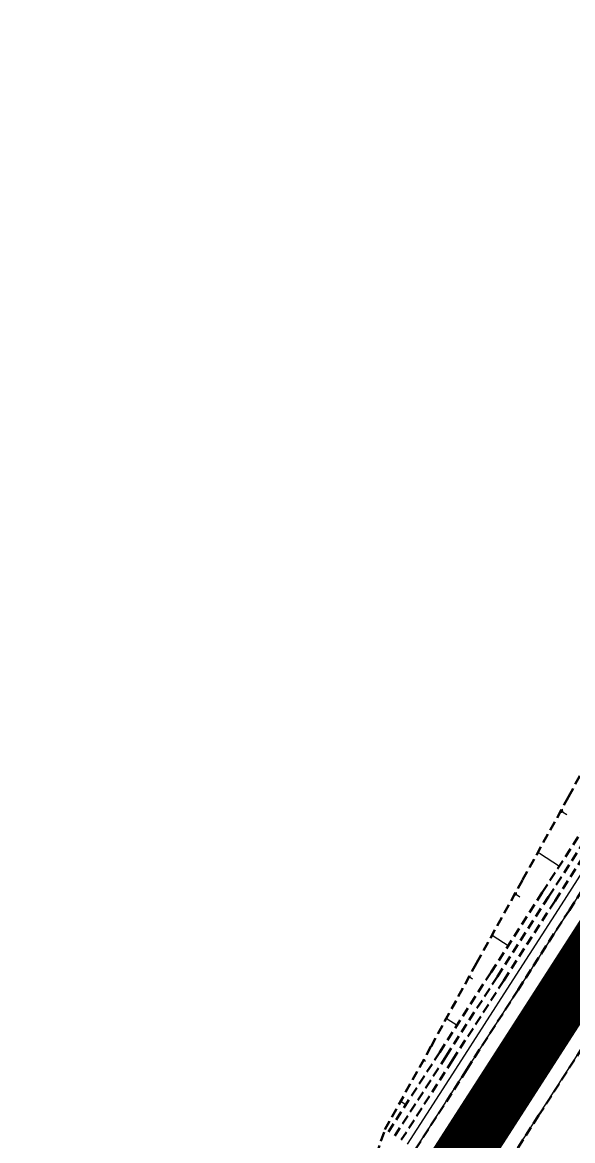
# Model space of a CAD drawing. Header units: metres. Extents: x 544752 to 548977, y 1840603 to 1844608.
# Drawn here: x 548054.3 to 548083.4, y 1841058.6 to 1841117.6 of the extents above; entities that cross this region are included whole.
import ezdxf

# ---------------------------------------------------------------- set-up
doc = ezdxf.new("R2010")
doc.units = ezdxf.units.M
doc.header["$MEASUREMENT"] = 0
doc.linetypes.add('ACAD_ISO02W100', pattern=[15, 12, -3])
doc.linetypes.add('Anordnung Grundriss$0$GESTRICHELT', pattern=[0.75, 0.5, -0.25])
doc.layers.add('C-ROAD', color=7, linetype='Continuous')
for name, color, linetype, lineweight in [('C-ROAD-CORR', 5, 'Continuous', 0), ('C-ROAD-SAMP-TEXT', 11, 'Continuous', 0), ('C-TOPO-FEAT', 94, 'Continuous', 5)]:
    doc.layers.add(name, color=color, linetype=linetype, lineweight=lineweight)

msp = doc.modelspace()

# ---------------------------------------------------------------- linework, layer by layer
at = {"layer": 'C-ROAD-CORR', "color": 160, "linetype": 'Continuous'}
for p, q in [((548082.8487833055, 1841075.936654546, 492.5483989284232), (548083.0764619766, 1841075.790213266, 492.2776912896866)), ((548081.5967669262, 1841073.843845365, 492.6103528211117), (548081.5351205008, 1841073.748000968, 492.6103528211117)), ((548081.6050351893, 1841073.821590411, 492.5913598177656), (548081.5588003702, 1841073.749707113, 492.5913598177656)), ((548081.6133034524, 1841073.799335457, 492.5723668144195), (548081.5824802396, 1841073.751413259, 492.5723668144195)), ((548081.6215717153, 1841073.777080504, 492.5533738110734), (548081.606160109, 1841073.753119404, 492.5533738110734)), ((548081.6298399784, 1841073.75482555, 492.5343808077272), (548082.6795067058, 1841073.079687479, 491.2863376783138)), ((548080.4095521015, 1841071.573732435, 492.5218977334246), (548080.5871493865, 1841071.459503142, 492.3107363565805)), ((548079.1615420689, 1841069.461454194, 492.5699686296239), (548079.1149132033, 1841069.388958254, 492.5699686296239)), ((548079.1677961173, 1841069.444620724, 492.5556024730683), (548079.1328244682, 1841069.390248769, 492.5556024730683)), ((548079.1740501657, 1841069.427787253, 492.5412363165127), (548079.150735733, 1841069.391539284, 492.5412363165127)), ((548079.1803042141, 1841069.410953783, 492.526870159957), (548079.1686469978, 1841069.392829799, 492.526870159957)), ((548079.1865582626, 1841069.394120313, 492.5125040034014), (548079.9805178203, 1841068.883451251, 491.5684941142063)), ((548077.9682831202, 1841067.211942289, 492.497731256341), (548078.0961764832, 1841067.1296822, 492.3456673404229)), ((548076.7432212974, 1841065.068820545, 492.5097484576261), (548076.7125299249, 1841065.021103324, 492.5097484576261)), ((548076.7473377461, 1841065.057740663, 492.5002925753839), (548076.7243192167, 1841065.021952748, 492.5002925753839)), ((548076.7514541948, 1841065.046660782, 492.4908366931418), (548076.7361085084, 1841065.022802172, 492.4908366931418)), ((548076.7555706433, 1841065.035580901, 492.4813808108996), (548076.7478978003, 1841065.023651595, 492.4813808108996)), ((548076.759687092, 1841065.024501019, 492.4719249286575), (548077.2822755835, 1841064.68837587, 491.8505724943107)), ((548075.5467080992, 1841062.839441876, 492.4511143059593), (548075.6212697122, 1841062.791484385, 492.3624613017248)), ((548074.3163592805, 1841060.681362036, 492.459550877122), (548074.3011405837, 1841060.657700862, 492.459550877122)), ((548074.3184004724, 1841060.67586794, 492.4548620609334), (548074.30698645, 1841060.658122059, 492.4548620609334)), ((548074.3204416644, 1841060.670373844, 492.4501732447448), (548074.3128323162, 1841060.658543257, 492.4501732447448)), ((548074.3224828565, 1841060.664879748, 492.4454844285562), (548074.3186781823, 1841060.658964454, 492.4454844285562)), ((548074.3245240485, 1841060.659385652, 492.4407956123676), (548074.583656017, 1841060.492713838, 492.1326903210257))]:
    msp.add_line(p, q, dxfattribs=at)
at = {"layer": 'C-ROAD-CORR', "color": 5, "linetype": 'Anordnung Grundriss$0$GESTRICHELT', "lineweight": 30, "extrusion": (-0.594712188959871, 0.3825145912866117, -0.7071067810135858), "const_width": 0.1, "elevation": 377938.5743928881}
msp.add_lwpolyline([(-1844926.313166408, 378635.2938229872), (-1844926.426408361, 378635.142833717), (-1844926.539650313, 378635.2938229868)], dxfattribs=at)
at = {"layer": 'C-ROAD-CORR', "color": 5, "linetype": 'Anordnung Grundriss$0$GESTRICHELT', "lineweight": 30, "extrusion": (-0.5947121886609891, 0.3825145913474257, -0.7071067812320626), "const_width": 0.1, "elevation": 377938.3751668906}
msp.add_lwpolyline([(-1844921.348958866, 378635.0241400138), (-1844921.437291529, 378634.9063631294), (-1844921.525624192, 378635.0241400137)], dxfattribs=at)
at = {"layer": 'C-ROAD-CORR', "color": 5, "linetype": 'Anordnung Grundriss$0$GESTRICHELT', "lineweight": 30, "extrusion": (-0.5947121877902131, 0.3825145918337381, -0.7071067817013547), "const_width": 0.1, "elevation": 377938.1770315695}
msp.add_lwpolyline([(-1844916.383908457, 378634.7593681916), (-1844916.447519572, 378634.6745533708), (-1844916.511130687, 378634.7593681913)], dxfattribs=at)
at = {"layer": 'C-ROAD-CORR', "color": 5, "linetype": 'Anordnung Grundriss$0$GESTRICHELT', "lineweight": 30, "extrusion": (-0.5947121884855923, 0.3825145917539448, -0.7071067811596707), "const_width": 0.1, "elevation": 377937.9770619412}
msp.add_lwpolyline([(-1844911.423309374, 378634.4575247378), (-1844911.460394546, 378634.4080778418), (-1844911.497479718, 378634.4575247375)], dxfattribs=at)
at = {"layer": 'C-ROAD-CORR', "color": 150, "linetype": 'Anordnung Grundriss$0$GESTRICHELT', "lineweight": 30}
msp.add_polyline3d([(548076.9858375194, 1841056.92562072, 492.3163649944793), (548079.6906241354, 1841061.130870934, 492.0336024549475), (548082.3954107515, 1841065.336121148, 491.7508399154157), (548085.1001973675, 1841069.541371362, 491.468077375884), (548087.8049839835, 1841073.746621576, 491.1853148363522), (548089.6642423527, 1841076.637291993, 490.9909451160115), (548090.5097705994, 1841077.95187179, 490.8638422081906), (548093.2145572155, 1841082.157122004, 490.4572487617292), (548095.9193438315, 1841086.362372218, 490.0506553152678), (548098.6241304475, 1841090.567622432, 489.6440618688064), (548101.3289170635, 1841094.772872646, 489.237468422345), (548104.0337036796, 1841098.978122859, 488.8308749758836), (548106.7384902956, 1841103.183373073, 488.4242815294222), (548109.4432769116, 1841107.388623287, 488.0176880829608), (548112.1480635277, 1841111.593873501, 487.6110946364994), (548114.8528501437, 1841115.799123715, 487.2045011900379), (548117.5576367597, 1841120.004373929, 486.7979077435766), (548120.2624233757, 1841124.209624143, 486.3913142971151), (548122.9672099918, 1841128.414874357, 485.9847208506537), (548125.6719966078, 1841132.620124571, 485.5781274041923), (548128.3767832237, 1841136.825374785, 485.1715339577309), (548131.0815698397, 1841141.030624999, 484.7649405112695), (548133.7863564558, 1841145.235875213, 484.3583470648081), (548136.4911430718, 1841149.441125427, 483.9517536183467)], dxfattribs=at)
msp.add_polyline3d([(548076.9858375194, 1841056.92562072, 492.3163649944793), (548079.6906241354, 1841061.130870934, 492.0336024549475), (548082.3954107515, 1841065.336121148, 491.7508399154157), (548085.1001973675, 1841069.541371362, 491.468077375884), (548087.8049839835, 1841073.746621576, 491.1853148363522), (548089.6642423527, 1841076.637291993, 490.9909451160115), (548090.5097705994, 1841077.95187179, 490.8638422081906), (548093.2145572155, 1841082.157122004, 490.4572487617292), (548095.9193438315, 1841086.362372218, 490.0506553152678), (548098.6241304475, 1841090.567622432, 489.6440618688064), (548101.3289170635, 1841094.772872646, 489.237468422345), (548104.0337036796, 1841098.978122859, 488.8308749758836), (548106.7384902956, 1841103.183373073, 488.4242815294222), (548109.4432769116, 1841107.388623287, 488.0176880829608), (548112.1480635277, 1841111.593873501, 487.6110946364994), (548114.8528501437, 1841115.799123715, 487.2045011900379), (548117.5576367597, 1841120.004373929, 486.7979077435766), (548120.2624233757, 1841124.209624143, 486.3913142971151), (548122.9672099918, 1841128.414874357, 485.9847208506537), (548125.6719966078, 1841132.620124571, 485.5781274041923), (548128.3767832237, 1841136.825374785, 485.1715339577309), (548131.0815698397, 1841141.030624999, 484.7649405112695), (548133.7863564558, 1841145.235875213, 484.3583470648081), (548136.4911430718, 1841149.441125427, 483.9517536183467)], dxfattribs=at)
at = {"layer": 'C-ROAD-CORR', "color": 5, "linetype": 'Anordnung Grundriss$0$GESTRICHELT', "lineweight": 30}
for points in [[(548078.8782001156, 1841055.708466743, 492.2488649944793), (548081.5829867317, 1841059.913716957, 491.9661024549475), (548084.2877733477, 1841064.118967171, 491.6833399154157), (548086.9925599637, 1841068.324217385, 491.400577375884), (548089.6973465797, 1841072.529467599, 491.1178148363522), (548091.556604949, 1841075.420138016, 490.9234451160115), (548092.4021331957, 1841076.734717813, 490.7963422081906), (548095.1069198117, 1841080.939968026, 490.3897487617292), (548097.8117064277, 1841085.145218241, 489.9831553152678), (548100.5164930437, 1841089.350468454, 489.5765618688064), (548103.2212796598, 1841093.555718669, 489.169968422345), (548105.9260662758, 1841097.760968882, 488.7633749758836), (548108.6308528918, 1841101.966219096, 488.3567815294222), (548111.3356395079, 1841106.17146931, 487.9501880829608), (548114.0404261239, 1841110.376719524, 487.5435946364994), (548116.7452127399, 1841114.581969738, 487.1370011900379), (548119.449999356, 1841118.787219952, 486.7304077435766), (548122.154785972, 1841122.992470166, 486.3238142971151), (548124.859572588, 1841127.19772038, 485.9172208506537), (548127.564359204, 1841131.402970594, 485.5106274041923), (548130.2691458199, 1841135.608220808, 485.1040339577309), (548132.973932436, 1841139.813471022, 484.6974405112695), (548135.678719052, 1841144.018721236, 484.2908470648081)], [(548075.0934749232, 1841058.142774697, 492.2488649944793), (548077.7982615392, 1841062.348024911, 491.9661024549475), (548080.5030481552, 1841066.553275125, 491.6833399154157), (548083.2078347713, 1841070.758525339, 491.400577375884), (548085.9126213873, 1841074.963775553, 491.1178148363522), (548087.7718797565, 1841077.85444597, 490.9234451160115), (548088.6174080032, 1841079.169025767, 490.7963422081906), (548091.3221946192, 1841083.374275981, 490.3897487617292), (548094.0269812352, 1841087.579526195, 489.9831553152678), (548096.7317678513, 1841091.784776409, 489.5765618688064), (548099.4365544673, 1841095.990026623, 489.169968422345), (548102.1413410833, 1841100.195276837, 488.7633749758836), (548104.8461276994, 1841104.40052705, 488.3567815294222), (548107.5509143154, 1841108.605777265, 487.9501880829608), (548110.2557009314, 1841112.811027478, 487.5435946364994), (548112.9604875474, 1841117.016277692, 487.1370011900379), (548115.6652741635, 1841121.221527906, 486.7304077435766)]]:
    msp.add_polyline3d(points, dxfattribs=at)
at = {"layer": 'C-ROAD-CORR', "color": 160, "linetype": 'Anordnung Grundriss$0$GESTRICHELT', "lineweight": 30}
for points in [[(548078.8782001156, 1841055.708466743, 492.0988649944793), (548081.5829867317, 1841059.913716957, 491.8161024549475), (548084.2877733477, 1841064.118967171, 491.5333399154158), (548086.9925599637, 1841068.324217385, 491.250577375884), (548089.6973465797, 1841072.529467599, 490.9678148363523), (548091.556604949, 1841075.420138016, 490.7734451160115), (548092.4021331957, 1841076.734717813, 490.6463422081906), (548095.1069198117, 1841080.939968026, 490.2397487617292), (548097.8117064277, 1841085.145218241, 489.8331553152678), (548100.5164930437, 1841089.350468454, 489.4265618688064), (548103.2212796598, 1841093.555718669, 489.019968422345), (548105.9260662758, 1841097.760968882, 488.6133749758836), (548108.6308528918, 1841101.966219096, 488.2067815294222), (548111.3356395079, 1841106.17146931, 487.8001880829608), (548114.0404261239, 1841110.376719524, 487.3935946364994), (548116.7452127399, 1841114.581969738, 486.987001190038), (548119.449999356, 1841118.787219952, 486.5804077435766), (548122.154785972, 1841122.992470166, 486.1738142971151), (548124.859572588, 1841127.19772038, 485.7672208506538), (548127.564359204, 1841131.402970594, 485.3606274041924), (548130.2691458199, 1841135.608220808, 484.9540339577309), (548132.973932436, 1841139.813471022, 484.5474405112695), (548135.678719052, 1841144.018721236, 484.1408470648082)], [(548075.0934749232, 1841058.142774697, 492.0988649944793), (548077.7982615392, 1841062.348024911, 491.8161024549475), (548080.5030481552, 1841066.553275125, 491.5333399154158), (548083.2078347713, 1841070.758525339, 491.250577375884), (548085.9126213873, 1841074.963775553, 490.9678148363523), (548087.7718797565, 1841077.85444597, 490.7734451160115), (548088.6174080032, 1841079.169025767, 490.6463422081906), (548091.3221946192, 1841083.374275981, 490.2397487617292), (548094.0269812352, 1841087.579526195, 489.8331553152678), (548096.7317678513, 1841091.784776409, 489.4265618688064), (548099.4365544673, 1841095.990026623, 489.019968422345), (548102.1413410833, 1841100.195276837, 488.6133749758836), (548104.8461276994, 1841104.40052705, 488.2067815294222), (548107.5509143154, 1841108.605777265, 487.8001880829608), (548110.2557009314, 1841112.811027478, 487.3935946364994), (548112.9604875474, 1841117.016277692, 486.987001190038), (548115.6652741635, 1841121.221527906, 486.5804077435766)]]:
    msp.add_polyline3d(points, dxfattribs=at)
at = {"layer": 'C-ROAD-CORR', "color": 92, "linetype": 'Anordnung Grundriss$0$GESTRICHELT', "lineweight": 30}
for points in [[(548074.3365298846, 1841058.629636288, 491.8288649944793), (548077.0413165006, 1841062.834886502, 491.5461024549475), (548079.7461031167, 1841067.040136716, 491.2633399154157), (548082.4508897327, 1841071.24538693, 490.980577375884), (548085.1556763487, 1841075.450637144, 490.6978148363522), (548087.0149347179, 1841078.341307561, 490.5034451160114), (548087.8604629646, 1841079.655887358, 490.3763422081906), (548090.5652495807, 1841083.861137572, 489.9697487617292), (548093.2700361967, 1841088.066387786, 489.5631553152678), (548095.9748228127, 1841092.271638, 489.1565618688064), (548098.6796094287, 1841096.476888214, 488.749968422345), (548101.3843960448, 1841100.682138428, 488.3433749758836), (548104.0891826608, 1841104.887388641, 487.9367815294221), (548106.7939692768, 1841109.092638856, 487.5301880829608), (548109.4987558929, 1841113.297889069, 487.1235946364994), (548112.2035425089, 1841117.503139283, 486.7170011900379), (548114.9083291249, 1841121.708389497, 486.3104077435765)], [(548074.0001098675, 1841058.846019218, 491.8288649944793), (548076.7048964836, 1841063.051269432, 491.5461024549475), (548079.4096830996, 1841067.256519645, 491.2633399154157), (548082.1144697156, 1841071.461769859, 490.980577375884), (548084.8192563317, 1841075.667020073, 490.6978148363522), (548086.6785147008, 1841078.55769049, 490.5034451160114), (548087.5240429476, 1841079.872270287, 490.3763422081906), (548090.2288295636, 1841084.077520501, 489.9697487617292), (548092.9336161796, 1841088.282770715, 489.5631553152678), (548095.6384027957, 1841092.488020929, 489.1565618688064), (548098.3431894117, 1841096.693271143, 488.749968422345), (548101.0479760277, 1841100.898521357, 488.3433749758836), (548103.7527626437, 1841105.103771571, 487.9367815294221), (548106.4575492598, 1841109.309021785, 487.5301880829608), (548109.1623358758, 1841113.514271999, 487.1235946364994), (548111.8671224918, 1841117.719522213, 486.7170011900379)]]:
    msp.add_polyline3d(points, dxfattribs=at)
at = {"layer": 'C-ROAD-CORR', "color": 11, "linetype": 'Anordnung Grundriss$0$GESTRICHELT', "lineweight": 30}
msp.add_polyline3d([(548071.8000707928, 1841054.316119025, 492.3783873505454), (548073.4782491097, 1841059.181676294, 492.4493521607935), (548075.9084048981, 1841063.563567076, 492.4931228994984), (548078.3104455211, 1841067.96354133, 492.570322285581), (548080.7422795871, 1841072.344352656, 492.6120975692975), (548083.1657221321, 1841076.730561348, 492.6638502866468), (548084.7989831755, 1841079.766591615, 492.7381891022129), (548085.5024515712, 1841081.172543284, 492.7799939214719), (548087.737210596, 1841085.680111855, 492.9322585302597), (548089.9532646601, 1841090.199711323, 493.1067631482027), (548092.5469678179, 1841094.476409616, 492.8322468107027), (548095.5263747146, 1841098.505026046, 492.0991326264013), (548098.5721689013, 1841102.490942649, 491.2870846249484), (548101.3703777546, 1841106.636104353, 490.7694130827782), (548104.1397173922, 1841110.79983453, 490.2860667461705), (548106.8412866028, 1841115.007154155, 489.883298762191), (548109.4445847989, 1841119.277680989, 489.597374021207)], dxfattribs=at)
at = {"layer": 'C-ROAD-CORR', "color": 1, "linetype": 'Anordnung Grundriss$0$GESTRICHELT', "lineweight": 30}
for points in [[(548073.4782491097, 1841059.181676294, 492.4493521607935), (548075.9084048981, 1841063.563567076, 492.4931228994984), (548078.3104455211, 1841067.96354133, 492.570322285581), (548080.7422795871, 1841072.344352656, 492.6120975692975), (548083.1657221321, 1841076.730561348, 492.6638502866468), (548084.7989831755, 1841079.766591615, 492.7381891022129), (548085.5024515712, 1841081.172543284, 492.7799939214719), (548087.737210596, 1841085.680111855, 492.9322585302597), (548089.9532646601, 1841090.199711323, 493.1067631482027), (548092.5469678179, 1841094.476409616, 492.8322468107027), (548095.5263747146, 1841098.505026046, 492.0991326264013), (548098.5721689013, 1841102.490942649, 491.2870846249484), (548101.3703777546, 1841106.636104353, 490.7694130827782), (548104.1397173922, 1841110.79983453, 490.2860667461705), (548106.8412866028, 1841115.007154155, 489.883298762191), (548109.4445847989, 1841119.277680989, 489.597374021207)], [(548073.6636898504, 1841059.062402147, 492.2288649944793), (548076.3684764664, 1841063.267652361, 491.9461024549475), (548079.0732630824, 1841067.472902575, 491.6633399154157), (548081.7780496984, 1841071.678152788, 491.380577375884), (548084.4828363145, 1841075.883403003, 491.0978148363523), (548086.3420946837, 1841078.774073419, 490.9034451160115), (548087.1876229304, 1841080.088653216, 490.7763422081906), (548089.8924095464, 1841084.29390343, 490.3697487617292), (548092.5971961624, 1841088.499153644, 489.9631553152678), (548095.3019827785, 1841092.704403858, 489.5565618688064), (548098.0067693945, 1841096.909654072, 489.149968422345), (548100.7115560105, 1841101.114904286, 488.7433749758836), (548103.4163426266, 1841105.3201545, 488.3367815294222), (548106.1211292426, 1841109.525404714, 487.9301880829608), (548108.8259158586, 1841113.730654928, 487.5235946364994), (548111.5307024746, 1841117.935905142, 487.117001190038)]]:
    msp.add_polyline3d(points, dxfattribs=at)
at = {"layer": 'C-TOPO-FEAT', "color": 94, "linetype": 'Continuous', "lineweight": 0, "ltscale": 2}
for points in [[(548076.9858375194, 1841056.92562072, 492.1663649944793), (548079.6906241354, 1841061.130870934, 491.8836024549475), (548082.3954107515, 1841065.336121148, 491.6008399154157), (548085.1001973675, 1841069.541371362, 491.318077375884), (548087.8049839835, 1841073.746621576, 491.0353148363523), (548089.6642423527, 1841076.637291993, 490.8409451160115), (548090.5097705994, 1841077.95187179, 490.7138422081906), (548093.2145572155, 1841082.157122004, 490.3072487617292), (548095.9193438315, 1841086.362372218, 489.9006553152678), (548098.6241304475, 1841090.567622432, 489.4940618688064), (548101.3289170635, 1841094.772872646, 489.087468422345), (548104.0337036796, 1841098.978122859, 488.6808749758836), (548106.7384902956, 1841103.183373073, 488.2742815294222), (548109.4432769116, 1841107.388623287, 487.8676880829608), (548112.1480635277, 1841111.593873501, 487.4610946364994), (548114.8528501437, 1841115.799123715, 487.054501190038), (548117.5576367597, 1841120.004373929, 486.6479077435766), (548120.2624233757, 1841124.209624143, 486.2413142971151), (548122.9672099918, 1841128.414874357, 485.8347208506538), (548125.6719966078, 1841132.620124571, 485.4281274041924), (548128.3767832237, 1841136.825374785, 485.0215339577309), (548131.0815698397, 1841141.030624999, 484.6149405112695), (548133.7863564558, 1841145.235875213, 484.2083470648082), (548136.4911430718, 1841149.441125427, 483.8017536183467)], [(548076.9858375194, 1841056.92562072, 492.1663649944793), (548079.6906241354, 1841061.130870934, 491.8836024549475), (548082.3954107515, 1841065.336121148, 491.6008399154157), (548085.1001973675, 1841069.541371362, 491.318077375884), (548087.8049839835, 1841073.746621576, 491.0353148363523), (548089.6642423527, 1841076.637291993, 490.8409451160115), (548090.5097705994, 1841077.95187179, 490.7138422081906), (548093.2145572155, 1841082.157122004, 490.3072487617292), (548095.9193438315, 1841086.362372218, 489.9006553152678), (548098.6241304475, 1841090.567622432, 489.4940618688064), (548101.3289170635, 1841094.772872646, 489.087468422345), (548104.0337036796, 1841098.978122859, 488.6808749758836), (548106.7384902956, 1841103.183373073, 488.2742815294222), (548109.4432769116, 1841107.388623287, 487.8676880829608), (548112.1480635277, 1841111.593873501, 487.4610946364994), (548114.8528501437, 1841115.799123715, 487.054501190038), (548117.5576367597, 1841120.004373929, 486.6479077435766), (548120.2624233757, 1841124.209624143, 486.2413142971151), (548122.9672099918, 1841128.414874357, 485.8347208506538), (548125.6719966078, 1841132.620124571, 485.4281274041924), (548128.3767832237, 1841136.825374785, 485.0215339577309), (548131.0815698397, 1841141.030624999, 484.6149405112695), (548133.7863564558, 1841145.235875213, 484.2083470648082), (548136.4911430718, 1841149.441125427, 483.8017536183467)], [(548076.9858375194, 1841056.92562072, 491.8663649944793), (548079.6906241354, 1841061.130870934, 491.5836024549475), (548082.3954107515, 1841065.336121148, 491.3008399154157), (548085.1001973675, 1841069.541371362, 491.018077375884), (548087.8049839835, 1841073.746621576, 490.7353148363522), (548089.6642423527, 1841076.637291993, 490.5409451160115), (548090.5097705994, 1841077.95187179, 490.4138422081906), (548093.2145572155, 1841082.157122004, 490.0072487617292), (548095.9193438315, 1841086.362372218, 489.6006553152678), (548098.6241304475, 1841090.567622432, 489.1940618688064), (548101.3289170635, 1841094.772872646, 488.787468422345), (548104.0337036796, 1841098.978122859, 488.3808749758836), (548106.7384902956, 1841103.183373073, 487.9742815294222), (548109.4432769116, 1841107.388623287, 487.5676880829608), (548112.1480635277, 1841111.593873501, 487.1610946364994), (548114.8528501437, 1841115.799123715, 486.754501190038), (548117.5576367597, 1841120.004373929, 486.3479077435766), (548120.2624233757, 1841124.209624143, 485.9413142971151), (548122.9672099918, 1841128.414874357, 485.5347208506537), (548125.6719966078, 1841132.620124571, 485.1281274041924), (548128.3767832237, 1841136.825374785, 484.7215339577309), (548131.0815698397, 1841141.030624999, 484.3149405112695), (548133.7863564558, 1841145.235875213, 483.9083470648081), (548136.4911430718, 1841149.441125427, 483.5017536183467)], [(548076.9858375194, 1841056.92562072, 491.8663649944793), (548079.6906241354, 1841061.130870934, 491.5836024549475), (548082.3954107515, 1841065.336121148, 491.3008399154157), (548085.1001973675, 1841069.541371362, 491.018077375884), (548087.8049839835, 1841073.746621576, 490.7353148363522), (548089.6642423527, 1841076.637291993, 490.5409451160115), (548090.5097705994, 1841077.95187179, 490.4138422081906), (548093.2145572155, 1841082.157122004, 490.0072487617292), (548095.9193438315, 1841086.362372218, 489.6006553152678), (548098.6241304475, 1841090.567622432, 489.1940618688064), (548101.3289170635, 1841094.772872646, 488.787468422345), (548104.0337036796, 1841098.978122859, 488.3808749758836), (548106.7384902956, 1841103.183373073, 487.9742815294222), (548109.4432769116, 1841107.388623287, 487.5676880829608), (548112.1480635277, 1841111.593873501, 487.1610946364994), (548114.8528501437, 1841115.799123715, 486.754501190038), (548117.5576367597, 1841120.004373929, 486.3479077435766), (548120.2624233757, 1841124.209624143, 485.9413142971151), (548122.9672099918, 1841128.414874357, 485.5347208506537), (548125.6719966078, 1841132.620124571, 485.1281274041924), (548128.3767832237, 1841136.825374785, 484.7215339577309), (548131.0815698397, 1841141.030624999, 484.3149405112695), (548133.7863564558, 1841145.235875213, 483.9083470648081), (548136.4911430718, 1841149.441125427, 483.5017536183467)], [(548078.8782001156, 1841055.708466743, 491.7988649944793), (548081.5829867317, 1841059.913716957, 491.5161024549475), (548084.2877733477, 1841064.118967171, 491.2333399154157), (548086.9925599637, 1841068.324217385, 490.950577375884), (548089.6973465797, 1841072.529467599, 490.6678148363522), (548091.556604949, 1841075.420138016, 490.4734451160115), (548092.4021331957, 1841076.734717813, 490.3463422081906), (548095.1069198117, 1841080.939968026, 489.9397487617292), (548097.8117064277, 1841085.145218241, 489.5331553152678), (548100.5164930437, 1841089.350468454, 489.1265618688064), (548103.2212796598, 1841093.555718669, 488.719968422345), (548105.9260662758, 1841097.760968882, 488.3133749758836), (548108.6308528918, 1841101.966219096, 487.9067815294222), (548111.3356395079, 1841106.17146931, 487.5001880829608), (548114.0404261239, 1841110.376719524, 487.0935946364994), (548116.7452127399, 1841114.581969738, 486.687001190038), (548119.449999356, 1841118.787219952, 486.2804077435766), (548122.154785972, 1841122.992470166, 485.8738142971151), (548124.859572588, 1841127.19772038, 485.4672208506537), (548127.564359204, 1841131.402970594, 485.0606274041924), (548130.2691458199, 1841135.608220808, 484.6540339577309), (548132.973932436, 1841139.813471022, 484.2474405112695), (548135.678719052, 1841144.018721236, 483.8408470648081)], [(548074.6729499018, 1841058.413253359, 492.2288649944793), (548077.3777365178, 1841062.618503573, 491.9461024549475), (548080.0825231338, 1841066.823753787, 491.6633399154157), (548082.7873097499, 1841071.029004001, 491.380577375884), (548085.4920963659, 1841075.234254215, 491.0978148363523), (548087.3513547351, 1841078.124924632, 490.9034451160115), (548088.1968829818, 1841079.439504429, 490.7763422081906), (548090.9016695978, 1841083.644754642, 490.3697487617292), (548093.6064562139, 1841087.850004856, 489.9631553152678), (548096.3112428299, 1841092.05525507, 489.5565618688064), (548099.0160294459, 1841096.260505284, 489.149968422345), (548101.720816062, 1841100.465755498, 488.7433749758836), (548104.425602678, 1841104.671005712, 488.3367815294222), (548107.130389294, 1841108.876255926, 487.9301880829608), (548109.83517591, 1841113.08150614, 487.5235946364994), (548112.5399625261, 1841117.286756354, 487.117001190038), (548115.2447491421, 1841121.492006568, 486.7104077435766)], [(548075.0934749232, 1841058.142774697, 491.7988649944793), (548077.7982615392, 1841062.348024911, 491.5161024549475), (548080.5030481552, 1841066.553275125, 491.2333399154157), (548083.2078347713, 1841070.758525339, 490.950577375884), (548085.9126213873, 1841074.963775553, 490.6678148363522), (548087.7718797565, 1841077.85444597, 490.4734451160115), (548088.6174080032, 1841079.169025767, 490.3463422081906), (548091.3221946192, 1841083.374275981, 489.9397487617292), (548094.0269812352, 1841087.579526195, 489.5331553152678), (548096.7317678513, 1841091.784776409, 489.1265618688064), (548099.4365544673, 1841095.990026623, 488.719968422345), (548102.1413410833, 1841100.195276837, 488.3133749758836), (548104.8461276994, 1841104.40052705, 487.9067815294222), (548107.5509143154, 1841108.605777265, 487.5001880829608), (548110.2557009314, 1841112.811027478, 487.0935946364994), (548112.9604875474, 1841117.016277692, 486.687001190038), (548115.6652741635, 1841121.221527906, 486.2804077435766)]]:
    msp.add_polyline3d(points, dxfattribs=at)

# ---------------------------------------------------------------- texts
at = {"layer": 'C-ROAD-SAMP-TEXT', "color": 1, "linetype": 'Continuous', "lineweight": 13, "insert": (548059.8015636884, 1841056.088522817), "char_height": 1.8, "width": 3.030000000000001, "attachment_point": 5, "rotation": 57.25116821072551, "bg_fill": 3, "box_fill_scale": 1.416666666666667, "bg_fill_color": 256, "bg_fill_true_color": 13158600, "bg_fill_transparency": 0}
msp.add_mtext('{\\Fsimplex.shx|c0;C7}', dxfattribs=at)

# ---------------------------------------------------------------- next in the draw order: linework, layer by layer
at = {"layer": 'C-ROAD', "color": 1, "linetype": 'ACAD_ISO02W100', "lineweight": 60, "ltscale": 0.1, "const_width": 3, "flags": 128}
msp.add_lwpolyline([(548055.8430027964, 1841024.05392958), (548152.6980448855, 1841174.638705493)], dxfattribs=at)

doc.saveas('drawing.dxf')
